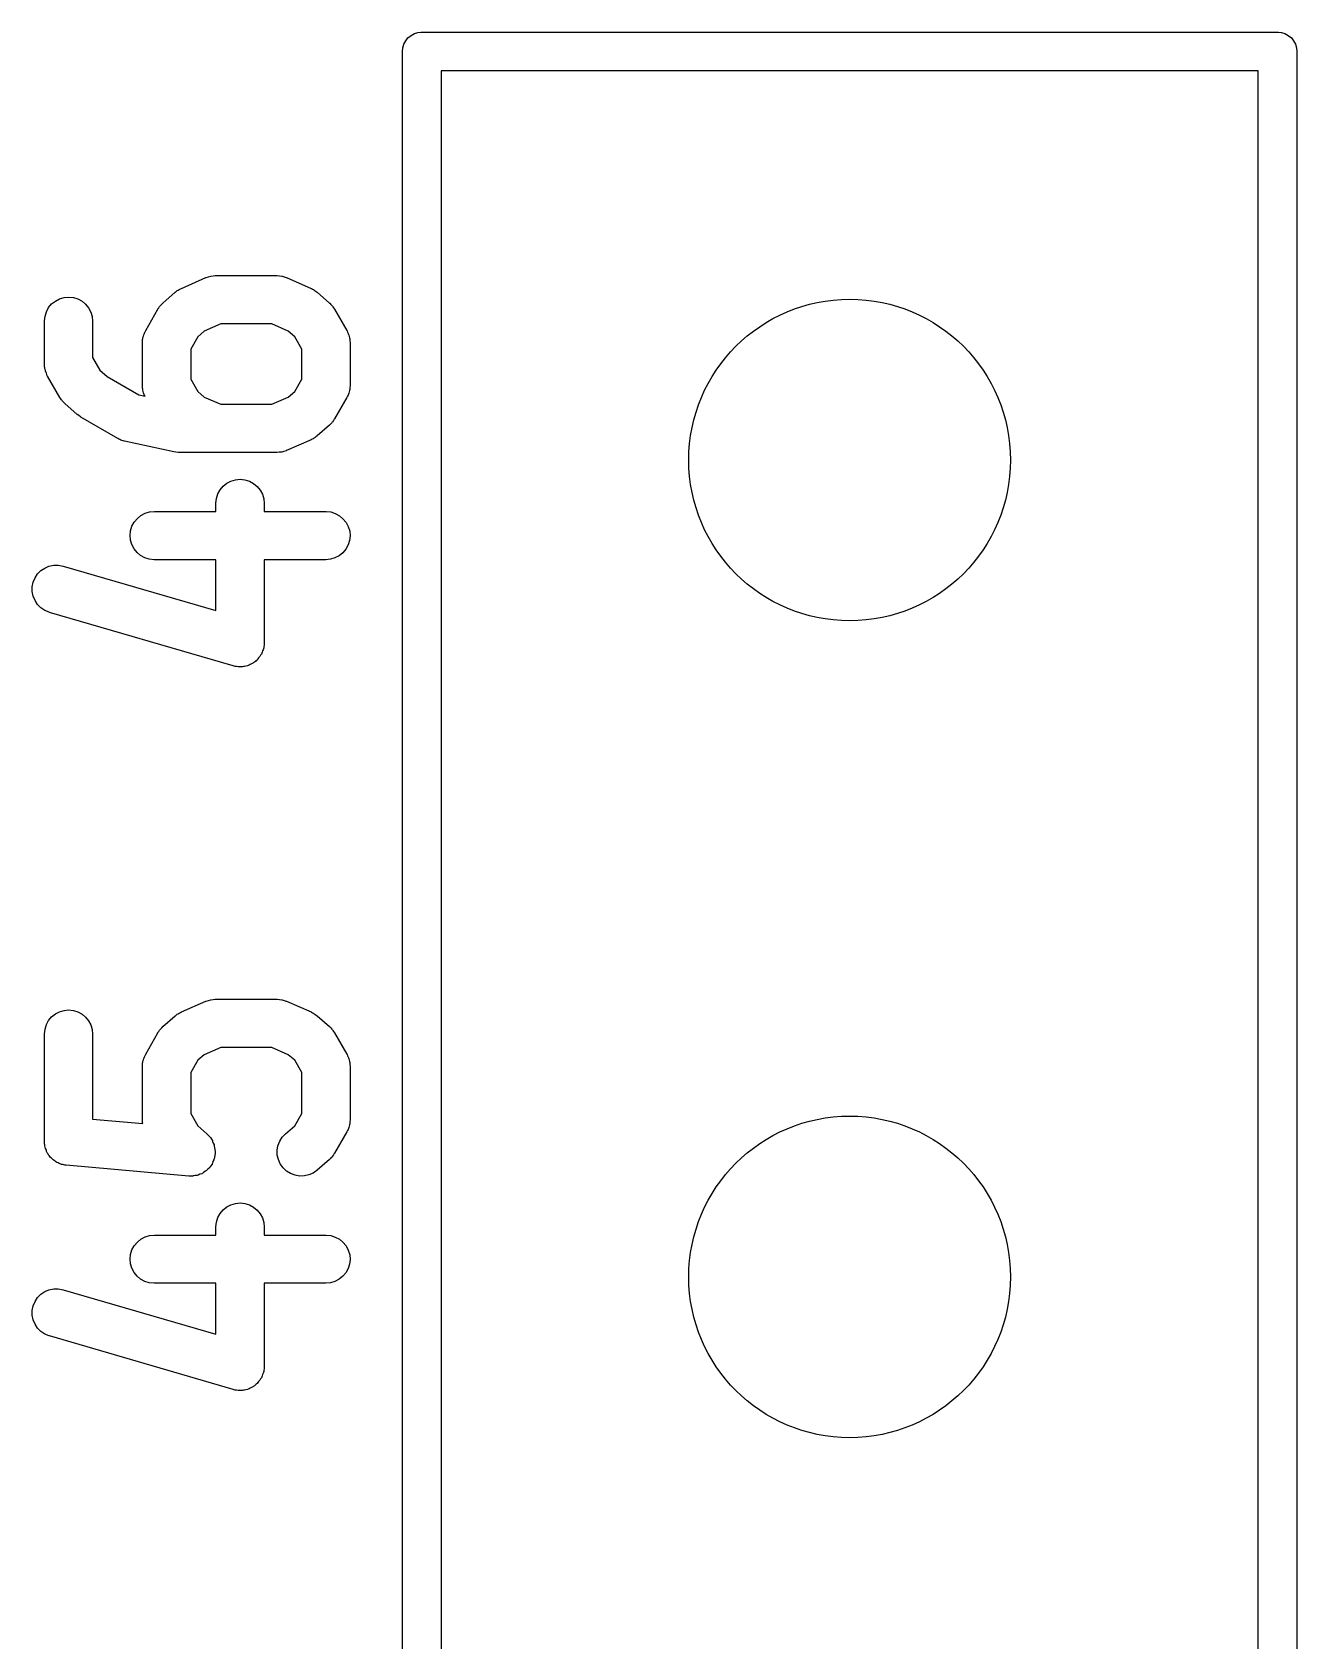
# Model space of a CAD drawing. Extents: x 137.1 to 164.6, y -146.9 to -60.6.
# Drawn here: x 160.7 to 164.63, y -74.89 to -69.88 of the extents above; entities that cross this region are included whole.
import ezdxf

# ---------------------------------------------------------------- set-up
doc = ezdxf.new("R2010")
doc.units = 0
doc.layers.add('BLACK', color=7, linetype='CONTINUOUS')

msp = doc.modelspace()

# ---------------------------------------------------------------- linework, layer by layer
at = {"layer": 'BLACK', "linetype": 'CONTINUOUS'}
for p, q in [((161.851, -69.9332), (161.854, -69.9219)), ((161.854, -69.9219), (161.86, -69.9115)), ((161.86, -69.9115), (161.867, -69.9024)), ((161.867, -69.9024), (161.877, -69.8949)), ((161.877, -69.8949), (161.887, -69.8893)), ((161.887, -69.8893), (161.898, -69.8859)), ((161.898, -69.8859), (161.907, -69.885)), ((161.907, -69.885), (161.91, -69.8847)), ((161.91, -69.8847), (161.913, -69.885)), ((161.913, -69.885), (164.567, -69.885)), ((164.567, -69.885), (164.57, -69.8847)), ((164.57, -69.8847), (164.573, -69.885)), ((164.573, -69.885), (164.573, -69.885)), ((164.573, -69.885), (164.582, -69.8859)), ((164.582, -69.8859), (164.593, -69.8893)), ((164.593, -69.8893), (164.603, -69.8949)), ((164.603, -69.8949), (164.613, -69.9024)), ((164.613, -69.9024), (164.62, -69.9115)), ((164.62, -69.9115), (164.626, -69.9219)), ((164.626, -69.9219), (164.629, -69.9332)), ((161.85, -69.945), (161.851, -69.9332)), ((161.85, -69.9479), (161.85, -69.945)), ((161.85, -123.342), (161.85, -69.9479)), ((164.629, -69.9332), (164.63, -69.945)), ((164.63, -69.945), (164.63, -69.9479)), ((164.63, -69.9479), (164.63, -123.342)), ((161.97, -70.005), (161.97, -123.285)), ((164.51, -70.005), (161.97, -70.005)), ((164.51, -123.285), (164.51, -70.005)), ((161.163, -70.6813), (161.239, -70.648)), ((161.239, -70.648), (161.24, -70.6475)), ((161.24, -70.6473), (161.247, -70.6453)), ((161.24, -70.6475), (161.24, -70.6473)), ((161.24, -70.6475), (161.24, -70.6475)), ((161.247, -70.6453), (161.254, -70.6432)), ((161.254, -70.6431), (161.262, -70.6424)), ((161.254, -70.6432), (161.254, -70.6431)), ((161.254, -70.6432), (161.254, -70.6432)), ((161.262, -70.6424), (161.268, -70.6417)), ((161.268, -70.6417), (161.269, -70.6417)), ((161.269, -70.6417), (161.269, -70.6417)), ((161.269, -70.6417), (161.46, -70.6417)), ((161.46, -70.6417), (161.461, -70.6417)), ((161.461, -70.6417), (161.461, -70.6417)), ((161.461, -70.6417), (161.461, -70.6417)), ((161.461, -70.6417), (161.468, -70.6425)), ((161.468, -70.6425), (161.475, -70.6433)), ((161.475, -70.6433), (161.475, -70.6434)), ((161.475, -70.6434), (161.476, -70.6434)), ((161.476, -70.6434), (161.482, -70.6456)), ((161.482, -70.6456), (161.489, -70.6477)), ((161.489, -70.6477), (161.489, -70.6479)), ((161.489, -70.6479), (161.49, -70.648)), ((161.49, -70.648), (161.566, -70.6813)), ((160.759, -70.7297), (160.771, -70.7206)), ((160.771, -70.7206), (160.784, -70.7138)), ((160.784, -70.7138), (160.798, -70.7097)), ((160.798, -70.7097), (160.812, -70.7083)), ((160.812, -70.7083), (160.827, -70.7099)), ((160.827, -70.7099), (160.841, -70.7142)), ((160.841, -70.7142), (160.854, -70.7212)), ((160.854, -70.7212), (160.865, -70.7305)), ((161.105, -70.7269), (161.143, -70.6936)), ((161.143, -70.6936), (161.144, -70.6929)), ((161.144, -70.6929), (161.147, -70.6908)), ((161.147, -70.6908), (161.15, -70.6884)), ((161.15, -70.6884), (161.153, -70.6866)), ((161.153, -70.6866), (161.156, -70.6845)), ((161.156, -70.6845), (161.16, -70.6831)), ((161.16, -70.6831), (161.163, -70.6813)), ((161.566, -70.6813), (161.567, -70.6817)), ((161.567, -70.6817), (161.57, -70.6835)), ((161.57, -70.6835), (161.573, -70.685)), ((161.573, -70.685), (161.576, -70.6872)), ((161.576, -70.6872), (161.579, -70.689)), ((161.579, -70.689), (161.582, -70.6914)), ((161.582, -70.6914), (161.585, -70.6936)), ((161.585, -70.6936), (161.623, -70.7269)), ((160.737, -70.7823), (160.739, -70.7677)), ((160.739, -70.7677), (160.743, -70.7538)), ((160.743, -70.7538), (160.75, -70.741)), ((160.75, -70.741), (160.759, -70.7297)), ((160.865, -70.7305), (160.874, -70.7418)), ((160.874, -70.7418), (160.881, -70.7548)), ((160.881, -70.7548), (160.885, -70.7688)), ((160.885, -70.7688), (160.887, -70.7833)), ((161.052, -70.8128), (161.09, -70.7461)), ((161.09, -70.7452), (161.093, -70.7415)), ((161.09, -70.7461), (161.09, -70.7452)), ((161.093, -70.7415), (161.095, -70.7376)), ((161.095, -70.7376), (161.097, -70.7356)), ((161.097, -70.7356), (161.099, -70.7334)), ((161.099, -70.7334), (161.102, -70.7303)), ((161.102, -70.7303), (161.105, -70.7269)), ((161.623, -70.7269), (161.624, -70.7276)), ((161.624, -70.7276), (161.627, -70.731)), ((161.627, -70.731), (161.63, -70.7342)), ((161.63, -70.7342), (161.632, -70.7364)), ((161.632, -70.7364), (161.634, -70.7384)), ((161.634, -70.7384), (161.636, -70.7423)), ((161.636, -70.7423), (161.639, -70.7461)), ((161.639, -70.7461), (161.677, -70.8128)), ((160.737, -70.7833), (160.737, -70.7823)), ((160.737, -70.9167), (160.737, -70.7833)), ((160.887, -70.7833), (160.887, -70.8967)), ((161.045, -70.8303), (161.046, -70.8261)), ((161.046, -70.8261), (161.047, -70.8234)), ((161.047, -70.8234), (161.048, -70.8205)), ((161.048, -70.8205), (161.05, -70.8167)), ((161.05, -70.8167), (161.052, -70.8128)), ((161.234, -70.8141), (161.214, -70.8315)), ((161.285, -70.7917), (161.234, -70.8141)), ((161.444, -70.7917), (161.285, -70.7917)), ((161.495, -70.8141), (161.444, -70.7917)), ((161.515, -70.8315), (161.495, -70.8141)), ((161.677, -70.8128), (161.678, -70.8137)), ((161.678, -70.8137), (161.679, -70.8176)), ((161.679, -70.8176), (161.681, -70.8214)), ((161.681, -70.8214), (161.682, -70.8243)), ((161.682, -70.8243), (161.683, -70.8271)), ((161.042, -70.8404), (161.043, -70.8374)), ((161.042, -70.8447), (161.042, -70.8404)), ((161.042, -70.849), (161.042, -70.8447)), ((161.042, -70.85), (161.042, -70.849)), ((161.042, -70.9833), (161.042, -70.85)), ((161.043, -70.8344), (161.045, -70.8303)), ((161.043, -70.8374), (161.043, -70.8344)), ((161.214, -70.8315), (161.192, -70.8699)), ((161.192, -70.8699), (161.192, -70.9634)), ((161.537, -70.8699), (161.515, -70.8315)), ((161.537, -70.9634), (161.537, -70.8699)), ((161.683, -70.8271), (161.684, -70.8313)), ((161.684, -70.8313), (161.685, -70.8354)), ((161.685, -70.8354), (161.686, -70.8385)), ((161.686, -70.8385), (161.686, -70.8415)), ((161.686, -70.8415), (161.686, -70.8457)), ((161.686, -70.8457), (161.687, -70.85)), ((161.687, -70.85), (161.687, -70.9833)), ((160.737, -70.9209), (160.737, -70.9167)), ((160.737, -70.9252), (160.737, -70.9209)), ((160.738, -70.9282), (160.737, -70.9252)), ((160.887, -70.8967), (160.909, -70.9352)), ((160.738, -70.9312), (160.738, -70.9282)), ((160.74, -70.9353), (160.738, -70.9312)), ((160.74, -70.9395), (160.74, -70.9353)), ((160.742, -70.9423), (160.74, -70.9395)), ((160.743, -70.9452), (160.742, -70.9423)), ((160.745, -70.949), (160.743, -70.9452)), ((160.746, -70.953), (160.745, -70.949)), ((160.747, -70.9539), (160.746, -70.953)), ((160.785, -71.0205), (160.747, -70.9539)), ((160.909, -70.9352), (160.932, -70.9555)), ((160.932, -70.9555), (161.03, -71.0126)), ((161.192, -70.9634), (161.214, -71.0019)), ((161.515, -71.0019), (161.537, -70.9634)), ((160.788, -71.0243), (160.785, -71.0205)), ((160.79, -71.0283), (160.788, -71.0243)), ((161.03, -71.0126), (161.05, -71.0169)), ((161.042, -70.9876), (161.042, -70.9833)), ((161.042, -70.9919), (161.042, -70.9876)), ((161.043, -70.9949), (161.042, -70.9919)), ((161.043, -70.9979), (161.043, -70.9949)), ((161.044, -71.002), (161.043, -70.9979)), ((161.045, -71.0062), (161.044, -71.002)), ((161.046, -71.009), (161.045, -71.0062)), ((161.047, -71.0119), (161.046, -71.009)), ((161.049, -71.0157), (161.047, -71.0119)), ((161.05, -71.0169), (161.049, -71.0157)), ((161.214, -71.0019), (161.234, -71.0193)), ((161.234, -71.0193), (161.285, -71.0417)), ((161.444, -71.0417), (161.495, -71.0193)), ((161.495, -71.0193), (161.515, -71.0019)), ((161.677, -71.0205), (161.639, -71.0872)), ((161.679, -71.0166), (161.677, -71.0205)), ((161.681, -71.0129), (161.679, -71.0166)), ((161.682, -71.01), (161.681, -71.0129)), ((161.683, -71.0072), (161.682, -71.01)), ((161.684, -71.003), (161.683, -71.0072)), ((161.685, -70.9989), (161.684, -71.003)), ((161.686, -70.9959), (161.685, -70.9989)), ((161.687, -70.9844), (161.686, -70.9886)), ((161.686, -70.9886), (161.686, -70.9929)), ((161.686, -70.9929), (161.686, -70.9959)), ((161.687, -70.9833), (161.687, -70.9844)), ((160.792, -71.0303), (160.79, -71.0283)), ((160.793, -71.0325), (160.792, -71.0303)), ((160.797, -71.0357), (160.793, -71.0325)), ((160.8, -71.0391), (160.797, -71.0357)), ((160.801, -71.0398), (160.8, -71.0391)), ((160.839, -71.0731), (160.801, -71.0398)), ((160.844, -71.077), (160.839, -71.0731)), ((161.285, -71.0417), (161.444, -71.0417)), ((160.849, -71.0809), (160.844, -71.077)), ((160.85, -71.0814), (160.849, -71.0809)), ((160.965, -71.1481), (160.85, -71.0814)), ((161.623, -71.1064), (161.585, -71.1398)), ((161.626, -71.1031), (161.623, -71.1064)), ((161.63, -71.0999), (161.626, -71.1031)), ((161.631, -71.0978), (161.63, -71.0999)), ((161.633, -71.0958), (161.631, -71.0978)), ((161.636, -71.0918), (161.633, -71.0958)), ((161.638, -71.0881), (161.636, -71.0918)), ((161.639, -71.0872), (161.638, -71.0881)), ((160.968, -71.1497), (160.965, -71.1481)), ((160.971, -71.1517), (160.968, -71.1497)), ((160.975, -71.1528), (160.971, -71.1517)), ((160.978, -71.1542), (160.975, -71.1528)), ((160.982, -71.1551), (160.978, -71.1542)), ((160.985, -71.1564), (160.982, -71.1551)), ((160.986, -71.1566), (160.985, -71.1564)), ((161.139, -71.1899), (160.986, -71.1566)), ((161.566, -71.152), (161.49, -71.1854)), ((161.569, -71.1503), (161.566, -71.152)), ((161.572, -71.1488), (161.569, -71.1503)), ((161.575, -71.1467), (161.572, -71.1488)), ((161.579, -71.1449), (161.575, -71.1467)), ((161.581, -71.1425), (161.579, -71.1449)), ((161.584, -71.1405), (161.581, -71.1425)), ((161.585, -71.1398), (161.584, -71.1405)), ((161.139, -71.19), (161.139, -71.1899)), ((161.146, -71.1908), (161.139, -71.19)), ((161.139, -71.19), (161.139, -71.19)), ((161.153, -71.1917), (161.146, -71.1908)), ((161.154, -71.1917), (161.153, -71.1916)), ((161.153, -71.1916), (161.153, -71.1917)), ((161.155, -71.1917), (161.154, -71.1917)), ((161.46, -71.1917), (161.155, -71.1917)), ((161.467, -71.1909), (161.46, -71.1917)), ((161.46, -71.1917), (161.46, -71.1916)), ((161.46, -71.1916), (161.46, -71.1917)), ((161.474, -71.1902), (161.467, -71.1909)), ((161.475, -71.1901), (161.474, -71.1902)), ((161.474, -71.1902), (161.474, -71.1902)), ((161.481, -71.1881), (161.475, -71.1901)), ((161.488, -71.186), (161.481, -71.1881)), ((161.489, -71.1858), (161.488, -71.1859)), ((161.488, -71.1859), (161.488, -71.186)), ((161.49, -71.1854), (161.489, -71.1858)), ((161.317, -71.2805), (161.331, -71.2763)), ((161.331, -71.2763), (161.346, -71.275)), ((161.346, -71.275), (161.36, -71.2765)), ((161.36, -71.2765), (161.374, -71.2809)), ((161.272, -71.3344), (161.276, -71.3205)), ((161.276, -71.3205), (161.283, -71.3076)), ((161.283, -71.3076), (161.293, -71.2964)), ((161.293, -71.2964), (161.304, -71.2872)), ((161.304, -71.2872), (161.317, -71.2805)), ((161.374, -71.2809), (161.387, -71.2878)), ((161.387, -71.2878), (161.398, -71.2972)), ((161.398, -71.2972), (161.408, -71.3085)), ((161.408, -71.3085), (161.415, -71.3214)), ((161.415, -71.3214), (161.419, -71.3354)), ((161.05, -71.3807), (161.064, -71.3764)), ((161.064, -71.3764), (161.079, -71.375)), ((161.079, -71.375), (161.27, -71.375)), ((161.27, -71.349), (161.272, -71.3344)), ((161.27, -71.35), (161.27, -71.349)), ((161.27, -71.375), (161.27, -71.35)), ((161.419, -71.3354), (161.42, -71.35)), ((161.42, -71.35), (161.42, -71.375)), ((161.42, -71.375), (161.612, -71.375)), ((161.612, -71.375), (161.613, -71.375)), ((161.613, -71.375), (161.627, -71.3766)), ((161.627, -71.3766), (161.641, -71.3811)), ((161.005, -71.4349), (161.009, -71.4209)), ((161.009, -71.4209), (161.016, -71.4081)), ((161.016, -71.4081), (161.026, -71.3968)), ((161.026, -71.3968), (161.037, -71.3875)), ((161.037, -71.3875), (161.05, -71.3807)), ((161.641, -71.3811), (161.654, -71.3881)), ((161.654, -71.3881), (161.665, -71.3975)), ((161.665, -71.3975), (161.675, -71.4089)), ((161.675, -71.4089), (161.681, -71.4219)), ((161.681, -71.4219), (161.686, -71.4359)), ((161.004, -71.4495), (161.005, -71.4349)), ((161.005, -71.4641), (161.004, -71.4495)), ((161.009, -71.4781), (161.005, -71.4641)), ((161.685, -71.4651), (161.681, -71.4791)), ((161.687, -71.4505), (161.685, -71.4651)), ((161.686, -71.4359), (161.687, -71.4505)), ((161.016, -71.4911), (161.009, -71.4781)), ((161.025, -71.5025), (161.016, -71.4911)), ((161.036, -71.5119), (161.025, -71.5025)), ((161.049, -71.5189), (161.036, -71.5119)), ((161.063, -71.5234), (161.049, -71.5189)), ((161.078, -71.525), (161.063, -71.5234)), ((161.079, -71.525), (161.078, -71.525)), ((161.27, -71.525), (161.079, -71.525)), ((161.27, -71.6833), (161.27, -71.525)), ((161.612, -71.525), (161.42, -71.525)), ((161.42, -71.525), (161.42, -71.7833)), ((161.626, -71.5236), (161.612, -71.525)), ((161.64, -71.5193), (161.626, -71.5236)), ((161.653, -71.5125), (161.64, -71.5193)), ((161.665, -71.5032), (161.653, -71.5125)), ((161.674, -71.4919), (161.665, -71.5032)), ((161.681, -71.4791), (161.674, -71.4919)), ((160.708, -71.5816), (160.716, -71.5694)), ((160.716, -71.5694), (160.726, -71.559)), ((160.726, -71.559), (160.738, -71.5508)), ((160.738, -71.5508), (160.751, -71.5451)), ((160.751, -71.5451), (160.766, -71.5421)), ((160.766, -71.5421), (160.78, -71.542)), ((160.78, -71.542), (160.795, -71.5447)), ((160.795, -71.5447), (161.27, -71.6833)), ((160.699, -71.6095), (160.702, -71.5952)), ((160.699, -71.6242), (160.699, -71.6095)), ((160.702, -71.6385), (160.699, -71.6242)), ((160.702, -71.5952), (160.708, -71.5816)), ((160.708, -71.652), (160.702, -71.6385)), ((160.716, -71.6642), (160.708, -71.652)), ((160.726, -71.6746), (160.716, -71.6642)), ((160.738, -71.6827), (160.726, -71.6746)), ((160.752, -71.6884), (160.738, -71.6827)), ((160.753, -71.6887), (160.752, -71.6884)), ((161.324, -71.8553), (160.753, -71.6887)), ((161.407, -71.8257), (161.405, -71.828)), ((161.409, -71.822), (161.407, -71.8257)), ((161.412, -71.8184), (161.409, -71.822)), ((161.413, -71.8156), (161.412, -71.8184)), ((161.414, -71.8129), (161.413, -71.8156)), ((161.415, -71.8088), (161.414, -71.8129)), ((161.417, -71.8048), (161.415, -71.8088)), ((161.418, -71.8018), (161.417, -71.8048)), ((161.419, -71.7989), (161.418, -71.8018)), ((161.42, -71.7905), (161.419, -71.7947)), ((161.419, -71.7947), (161.419, -71.7989)), ((161.42, -71.7833), (161.42, -71.7844)), ((161.42, -71.7844), (161.42, -71.7874)), ((161.42, -71.7874), (161.42, -71.7905)), ((161.327, -71.8559), (161.324, -71.8553)), ((161.33, -71.8568), (161.327, -71.8559)), ((161.334, -71.8572), (161.33, -71.8568)), ((161.339, -71.858), (161.334, -71.8572)), ((161.342, -71.858), (161.339, -71.858)), ((161.345, -71.8583), (161.342, -71.858)), ((161.349, -71.8579), (161.345, -71.8583)), ((161.353, -71.8579), (161.349, -71.8579)), ((161.356, -71.8573), (161.353, -71.8579)), ((161.359, -71.857), (161.356, -71.8573)), ((161.363, -71.8558), (161.359, -71.857)), ((161.368, -71.8549), (161.363, -71.8558)), ((161.37, -71.8537), (161.368, -71.8549)), ((161.373, -71.8529), (161.37, -71.8537)), ((161.377, -71.8509), (161.373, -71.8529)), ((161.381, -71.8492), (161.377, -71.8509)), ((161.384, -71.8475), (161.381, -71.8492)), ((161.386, -71.8461), (161.384, -71.8475)), ((161.39, -71.8434), (161.386, -71.8461)), ((161.393, -71.841), (161.39, -71.8434)), ((161.395, -71.8388), (161.393, -71.841)), ((161.398, -71.8369), (161.395, -71.8388)), ((161.4, -71.8336), (161.398, -71.8369)), ((161.403, -71.8306), (161.4, -71.8336)), ((161.405, -71.828), (161.403, -71.8306)), ((160.784, -72.9305), (160.798, -72.9263)), ((160.798, -72.9263), (160.812, -72.925)), ((160.812, -72.925), (160.827, -72.9265)), ((160.827, -72.9265), (160.841, -72.9309)), ((161.163, -72.9313), (161.239, -72.898)), ((161.239, -72.898), (161.24, -72.8975)), ((161.24, -72.8973), (161.247, -72.8953)), ((161.24, -72.8975), (161.24, -72.8973)), ((161.24, -72.8975), (161.24, -72.8975)), ((161.247, -72.8953), (161.254, -72.8932)), ((161.254, -72.8931), (161.262, -72.8924)), ((161.254, -72.8932), (161.254, -72.8931)), ((161.254, -72.8932), (161.254, -72.8932)), ((161.262, -72.8924), (161.268, -72.8917)), ((161.268, -72.8917), (161.269, -72.8917)), ((161.269, -72.8917), (161.269, -72.8917)), ((161.269, -72.8917), (161.46, -72.8917)), ((161.46, -72.8917), (161.461, -72.8917)), ((161.461, -72.8917), (161.461, -72.8917)), ((161.461, -72.8917), (161.461, -72.8917)), ((161.461, -72.8917), (161.468, -72.8925)), ((161.468, -72.8925), (161.475, -72.8933)), ((161.475, -72.8933), (161.475, -72.8934)), ((161.475, -72.8934), (161.476, -72.8934)), ((161.476, -72.8934), (161.482, -72.8956)), ((161.482, -72.8956), (161.489, -72.8977)), ((161.489, -72.8977), (161.489, -72.8979)), ((161.489, -72.8979), (161.49, -72.898)), ((161.49, -72.898), (161.566, -72.9313)), ((160.739, -72.9844), (160.743, -72.9705)), ((160.743, -72.9705), (160.75, -72.9576)), ((160.75, -72.9576), (160.759, -72.9464)), ((160.759, -72.9464), (160.771, -72.9372)), ((160.771, -72.9372), (160.784, -72.9305)), ((160.841, -72.9309), (160.854, -72.9378)), ((160.854, -72.9378), (160.865, -72.9472)), ((160.865, -72.9472), (160.874, -72.9585)), ((160.874, -72.9585), (160.881, -72.9714)), ((160.881, -72.9714), (160.885, -72.9854)), ((161.102, -72.9803), (161.105, -72.9769)), ((161.105, -72.9769), (161.143, -72.9436)), ((161.143, -72.9436), (161.144, -72.9429)), ((161.144, -72.9429), (161.147, -72.9408)), ((161.147, -72.9408), (161.15, -72.9384)), ((161.15, -72.9384), (161.153, -72.9366)), ((161.153, -72.9366), (161.156, -72.9345)), ((161.156, -72.9345), (161.16, -72.9331)), ((161.16, -72.9331), (161.163, -72.9313)), ((161.566, -72.9313), (161.567, -72.9317)), ((161.567, -72.9317), (161.57, -72.9335)), ((161.57, -72.9335), (161.573, -72.935)), ((161.573, -72.935), (161.576, -72.9372)), ((161.576, -72.9372), (161.579, -72.939)), ((161.579, -72.939), (161.582, -72.9414)), ((161.582, -72.9414), (161.585, -72.9436)), ((161.585, -72.9436), (161.623, -72.9769)), ((161.623, -72.9769), (161.624, -72.9776)), ((160.737, -72.999), (160.739, -72.9844)), ((160.737, -73), (160.737, -72.999)), ((160.737, -73.3333), (160.737, -73)), ((160.885, -72.9854), (160.887, -73)), ((160.887, -73), (160.887, -73.2646)), ((161.052, -73.0628), (161.09, -72.9961)), ((161.09, -72.9952), (161.093, -72.9915)), ((161.09, -72.9961), (161.09, -72.9952)), ((161.093, -72.9915), (161.095, -72.9876)), ((161.095, -72.9876), (161.097, -72.9856)), ((161.097, -72.9856), (161.099, -72.9834)), ((161.099, -72.9834), (161.102, -72.9803)), ((161.624, -72.9776), (161.627, -72.981)), ((161.627, -72.981), (161.63, -72.9842)), ((161.63, -72.9842), (161.632, -72.9864)), ((161.632, -72.9864), (161.634, -72.9884)), ((161.634, -72.9884), (161.636, -72.9923)), ((161.636, -72.9923), (161.639, -72.9961)), ((161.639, -72.9961), (161.677, -73.0628)), ((161.045, -73.0803), (161.046, -73.0761)), ((161.046, -73.0761), (161.047, -73.0734)), ((161.047, -73.0734), (161.048, -73.0705)), ((161.048, -73.0705), (161.05, -73.0667)), ((161.05, -73.0667), (161.052, -73.0628)), ((161.234, -73.0641), (161.214, -73.0815)), ((161.285, -73.0417), (161.234, -73.0641)), ((161.444, -73.0417), (161.285, -73.0417)), ((161.495, -73.0641), (161.444, -73.0417)), ((161.515, -73.0815), (161.495, -73.0641)), ((161.677, -73.0628), (161.678, -73.0637)), ((161.678, -73.0637), (161.679, -73.0676)), ((161.679, -73.0676), (161.681, -73.0714)), ((161.681, -73.0714), (161.682, -73.0743)), ((161.682, -73.0743), (161.683, -73.0771)), ((161.683, -73.0771), (161.684, -73.0813)), ((161.042, -73.0904), (161.043, -73.0874)), ((161.042, -73.0947), (161.042, -73.0904)), ((161.042, -73.099), (161.042, -73.0947)), ((161.042, -73.1), (161.042, -73.099)), ((161.042, -73.2667), (161.042, -73.1)), ((161.043, -73.0844), (161.045, -73.0803)), ((161.043, -73.0874), (161.043, -73.0844)), ((161.214, -73.0815), (161.192, -73.1199)), ((161.192, -73.1199), (161.192, -73.2467)), ((161.537, -73.1199), (161.515, -73.0815)), ((161.537, -73.2467), (161.537, -73.1199)), ((161.684, -73.0813), (161.685, -73.0854)), ((161.685, -73.0854), (161.686, -73.0885)), ((161.686, -73.0885), (161.686, -73.0915)), ((161.686, -73.0915), (161.686, -73.0957)), ((161.686, -73.0957), (161.687, -73.1)), ((161.687, -73.1), (161.687, -73.2667)), ((160.887, -73.2646), (161.043, -73.2782)), ((161.042, -73.2709), (161.042, -73.2667)), ((161.042, -73.2752), (161.042, -73.2709)), ((161.043, -73.2782), (161.042, -73.2752)), ((161.192, -73.2467), (161.214, -73.2852)), ((161.515, -73.2852), (161.537, -73.2467)), ((161.687, -73.2677), (161.686, -73.272)), ((161.686, -73.272), (161.686, -73.2763)), ((161.686, -73.2763), (161.686, -73.2792)), ((161.687, -73.2667), (161.687, -73.2677)), ((161.043, -73.2782), (161.043, -73.2782)), ((161.214, -73.2852), (161.242, -73.3102)), ((161.242, -73.3102), (161.243, -73.3109)), ((161.243, -73.3109), (161.247, -73.3151)), ((161.247, -73.3151), (161.251, -73.3191)), ((161.251, -73.3191), (161.252, -73.3205)), ((161.252, -73.3205), (161.253, -73.3217)), ((161.253, -73.3217), (161.256, -73.3265)), ((161.256, -73.3265), (161.259, -73.3312)), ((161.469, -73.3333), (161.476, -73.3209)), ((161.476, -73.3209), (161.486, -73.3102)), ((161.486, -73.3102), (161.515, -73.2852)), ((161.677, -73.3039), (161.639, -73.3705)), ((161.679, -73.3), (161.677, -73.3039)), ((161.681, -73.2962), (161.679, -73.3)), ((161.682, -73.2933), (161.681, -73.2962)), ((161.683, -73.2905), (161.682, -73.2933)), ((161.684, -73.2863), (161.683, -73.2905)), ((161.685, -73.2823), (161.684, -73.2863)), ((161.686, -73.2792), (161.685, -73.2823)), ((160.737, -73.3371), (160.737, -73.3333)), ((160.737, -73.3409), (160.737, -73.3371)), ((160.738, -73.3444), (160.737, -73.3409)), ((160.738, -73.3479), (160.738, -73.3444)), ((160.739, -73.3515), (160.738, -73.3479)), ((160.74, -73.3553), (160.739, -73.3515)), ((160.742, -73.3585), (160.74, -73.3553)), ((160.743, -73.3619), (160.742, -73.3585)), ((160.744, -73.3653), (160.743, -73.3619)), ((160.746, -73.3688), (160.744, -73.3653)), ((160.748, -73.3717), (160.746, -73.3688)), ((160.749, -73.3748), (160.748, -73.3717)), ((160.752, -73.3778), (160.749, -73.3748)), ((161.259, -73.3312), (161.26, -73.3328)), ((161.26, -73.3328), (161.26, -73.3342)), ((161.26, -73.3342), (161.262, -73.3395)), ((161.262, -73.3395), (161.265, -73.3447)), ((161.265, -73.3447), (161.265, -73.3464)), ((161.265, -73.3464), (161.265, -73.348)), ((161.265, -73.348), (161.266, -73.3535)), ((161.266, -73.3535), (161.267, -73.3591)), ((161.267, -73.3771), (161.266, -73.3825)), ((161.267, -73.3591), (161.267, -73.3608)), ((161.267, -73.3608), (161.268, -73.3625)), ((161.268, -73.3737), (161.267, -73.3754)), ((161.267, -73.3754), (161.267, -73.3771)), ((161.268, -73.3625), (161.268, -73.3681)), ((161.268, -73.3681), (161.268, -73.3737)), ((161.461, -73.3614), (161.463, -73.347)), ((161.461, -73.376), (161.461, -73.3614)), ((161.465, -73.3903), (161.461, -73.376)), ((161.463, -73.347), (161.469, -73.3333)), ((161.636, -73.3752), (161.633, -73.3791)), ((161.638, -73.3714), (161.636, -73.3752)), ((161.639, -73.3705), (161.638, -73.3714)), ((160.754, -73.3809), (160.752, -73.3778)), ((160.756, -73.3834), (160.754, -73.3809)), ((160.759, -73.3862), (160.756, -73.3834)), ((160.762, -73.3886), (160.759, -73.3862)), ((160.764, -73.3913), (160.762, -73.3886)), ((160.767, -73.3933), (160.764, -73.3913)), ((160.77, -73.3955), (160.767, -73.3933)), ((160.773, -73.3973), (160.77, -73.3955)), ((160.776, -73.3994), (160.773, -73.3973)), ((160.78, -73.4008), (160.776, -73.3994)), ((160.783, -73.4025), (160.78, -73.4008)), ((160.786, -73.4036), (160.783, -73.4025)), ((160.79, -73.4051), (160.786, -73.4036)), ((160.793, -73.4058), (160.79, -73.4051)), ((160.797, -73.4068), (160.793, -73.4058)), ((160.801, -73.4072), (160.797, -73.4068)), ((160.804, -73.4079), (160.801, -73.4072)), ((160.805, -73.408), (160.804, -73.4079)), ((161.186, -73.4414), (160.805, -73.408)), ((161.238, -73.4264), (161.233, -73.4293)), ((161.239, -73.4252), (161.238, -73.4264)), ((161.241, -73.4243), (161.239, -73.4252)), ((161.245, -73.4203), (161.241, -73.4243)), ((161.249, -73.4164), (161.245, -73.4203)), ((161.25, -73.4151), (161.249, -73.4164)), ((161.251, -73.4139), (161.25, -73.4151)), ((161.254, -73.4092), (161.251, -73.4139)), ((161.258, -73.4046), (161.254, -73.4092)), ((161.259, -73.4016), (161.258, -73.4031)), ((161.258, -73.4031), (161.258, -73.4046)), ((161.261, -73.3964), (161.259, -73.4016)), ((161.264, -73.3913), (161.261, -73.3964)), ((161.265, -73.3881), (161.264, -73.3897)), ((161.264, -73.3897), (161.264, -73.3913)), ((161.266, -73.3825), (161.265, -73.3881)), ((161.47, -73.4037), (161.465, -73.3903)), ((161.479, -73.4157), (161.47, -73.4037)), ((161.49, -73.4258), (161.479, -73.4157)), ((161.502, -73.4336), (161.49, -73.4258)), ((161.584, -73.4238), (161.572, -73.4321)), ((161.585, -73.4231), (161.584, -73.4238)), ((161.623, -73.3898), (161.585, -73.4231)), ((161.626, -73.3864), (161.623, -73.3898)), ((161.63, -73.3833), (161.626, -73.3864)), ((161.631, -73.3811), (161.63, -73.3833)), ((161.633, -73.3791), (161.631, -73.3811)), ((161.192, -73.4413), (161.186, -73.4414)), ((161.198, -73.4415), (161.192, -73.4413)), ((161.199, -73.4412), (161.198, -73.4415)), ((161.201, -73.4412), (161.199, -73.4412)), ((161.206, -73.4401), (161.201, -73.4412)), ((161.212, -73.4392), (161.206, -73.4401)), ((161.214, -73.4386), (161.212, -73.4392)), ((161.215, -73.4382), (161.214, -73.4386)), ((161.22, -73.436), (161.215, -73.4382)), ((161.226, -73.4341), (161.22, -73.436)), ((161.227, -73.4332), (161.226, -73.4341)), ((161.229, -73.4325), (161.227, -73.4332)), ((161.233, -73.4293), (161.229, -73.4325)), ((161.516, -73.4389), (161.502, -73.4336)), ((161.53, -73.4414), (161.516, -73.4389)), ((161.545, -73.4411), (161.53, -73.4414)), ((161.559, -73.438), (161.545, -73.4411)), ((161.572, -73.4321), (161.559, -73.438)), ((161.317, -73.5305), (161.331, -73.5263)), ((161.331, -73.5263), (161.346, -73.525)), ((161.346, -73.525), (161.36, -73.5265)), ((161.36, -73.5265), (161.374, -73.5309)), ((161.272, -73.5844), (161.276, -73.5705)), ((161.276, -73.5705), (161.283, -73.5576)), ((161.283, -73.5576), (161.293, -73.5464)), ((161.293, -73.5464), (161.304, -73.5372)), ((161.304, -73.5372), (161.317, -73.5305)), ((161.374, -73.5309), (161.387, -73.5378)), ((161.387, -73.5378), (161.398, -73.5472)), ((161.398, -73.5472), (161.408, -73.5585)), ((161.408, -73.5585), (161.415, -73.5714)), ((161.415, -73.5714), (161.419, -73.5854)), ((161.05, -73.6307), (161.064, -73.6264)), ((161.064, -73.6264), (161.079, -73.625)), ((161.079, -73.625), (161.27, -73.625)), ((161.27, -73.599), (161.272, -73.5844)), ((161.27, -73.6), (161.27, -73.599)), ((161.27, -73.625), (161.27, -73.6)), ((161.419, -73.5854), (161.42, -73.6)), ((161.42, -73.6), (161.42, -73.625)), ((161.42, -73.625), (161.612, -73.625)), ((161.612, -73.625), (161.613, -73.625)), ((161.613, -73.625), (161.627, -73.6266)), ((161.627, -73.6266), (161.641, -73.6311)), ((161.005, -73.6849), (161.009, -73.6709)), ((161.009, -73.6709), (161.016, -73.6581)), ((161.016, -73.6581), (161.026, -73.6468)), ((161.026, -73.6468), (161.037, -73.6375)), ((161.037, -73.6375), (161.05, -73.6307)), ((161.641, -73.6311), (161.654, -73.6381)), ((161.654, -73.6381), (161.665, -73.6475)), ((161.665, -73.6475), (161.675, -73.6589)), ((161.675, -73.6589), (161.681, -73.6719)), ((161.681, -73.6719), (161.686, -73.6859)), ((161.004, -73.6995), (161.005, -73.6849)), ((161.005, -73.7141), (161.004, -73.6995)), ((161.009, -73.7281), (161.005, -73.7141)), ((161.685, -73.7151), (161.681, -73.7291)), ((161.687, -73.7005), (161.685, -73.7151)), ((161.686, -73.6859), (161.687, -73.7005)), ((161.016, -73.7411), (161.009, -73.7281)), ((161.025, -73.7525), (161.016, -73.7411)), ((161.036, -73.7619), (161.025, -73.7525)), ((161.049, -73.7689), (161.036, -73.7619)), ((161.063, -73.7734), (161.049, -73.7689)), ((161.078, -73.775), (161.063, -73.7734)), ((161.079, -73.775), (161.078, -73.775)), ((161.27, -73.775), (161.079, -73.775)), ((161.27, -73.9333), (161.27, -73.775)), ((161.612, -73.775), (161.42, -73.775)), ((161.42, -73.775), (161.42, -74.0333)), ((161.626, -73.7736), (161.612, -73.775)), ((161.64, -73.7693), (161.626, -73.7736)), ((161.653, -73.7625), (161.64, -73.7693)), ((161.665, -73.7532), (161.653, -73.7625)), ((161.674, -73.7419), (161.665, -73.7532)), ((161.681, -73.7291), (161.674, -73.7419)), ((160.708, -73.8316), (160.716, -73.8194)), ((160.716, -73.8194), (160.726, -73.809)), ((160.726, -73.809), (160.738, -73.8008)), ((160.738, -73.8008), (160.751, -73.7951)), ((160.751, -73.7951), (160.766, -73.7921)), ((160.766, -73.7921), (160.78, -73.792)), ((160.78, -73.792), (160.795, -73.7947)), ((160.795, -73.7947), (161.27, -73.9333)), ((160.699, -73.8595), (160.702, -73.8452)), ((160.699, -73.8742), (160.699, -73.8595)), ((160.702, -73.8885), (160.699, -73.8742)), ((160.702, -73.8452), (160.708, -73.8316)), ((160.708, -73.902), (160.702, -73.8885)), ((160.716, -73.9142), (160.708, -73.902)), ((160.726, -73.9246), (160.716, -73.9142)), ((160.738, -73.9327), (160.726, -73.9246)), ((160.752, -73.9384), (160.738, -73.9327)), ((160.753, -73.9387), (160.752, -73.9384)), ((161.324, -74.1053), (160.753, -73.9387)), ((161.407, -74.0757), (161.405, -74.078)), ((161.409, -74.072), (161.407, -74.0757)), ((161.412, -74.0684), (161.409, -74.072)), ((161.413, -74.0656), (161.412, -74.0684)), ((161.414, -74.0629), (161.413, -74.0656)), ((161.415, -74.0588), (161.414, -74.0629)), ((161.417, -74.0548), (161.415, -74.0588)), ((161.418, -74.0518), (161.417, -74.0548)), ((161.419, -74.0489), (161.418, -74.0518)), ((161.42, -74.0405), (161.419, -74.0447)), ((161.419, -74.0447), (161.419, -74.0489)), ((161.42, -74.0333), (161.42, -74.0344)), ((161.42, -74.0344), (161.42, -74.0374)), ((161.42, -74.0374), (161.42, -74.0405)), ((161.327, -74.1059), (161.324, -74.1053)), ((161.33, -74.1068), (161.327, -74.1059)), ((161.334, -74.1072), (161.33, -74.1068)), ((161.339, -74.108), (161.334, -74.1072)), ((161.342, -74.108), (161.339, -74.108)), ((161.345, -74.1083), (161.342, -74.108)), ((161.349, -74.1079), (161.345, -74.1083)), ((161.353, -74.1079), (161.349, -74.1079)), ((161.356, -74.1073), (161.353, -74.1079)), ((161.359, -74.107), (161.356, -74.1073)), ((161.363, -74.1058), (161.359, -74.107)), ((161.368, -74.1049), (161.363, -74.1058)), ((161.37, -74.1037), (161.368, -74.1049)), ((161.373, -74.1029), (161.37, -74.1037)), ((161.377, -74.1009), (161.373, -74.1029)), ((161.381, -74.0992), (161.377, -74.1009)), ((161.384, -74.0975), (161.381, -74.0992)), ((161.386, -74.0961), (161.384, -74.0975)), ((161.39, -74.0934), (161.386, -74.0961)), ((161.393, -74.091), (161.39, -74.0934)), ((161.395, -74.0888), (161.393, -74.091)), ((161.398, -74.0869), (161.395, -74.0888)), ((161.4, -74.0836), (161.398, -74.0869)), ((161.403, -74.0806), (161.4, -74.0836)), ((161.405, -74.078), (161.403, -74.0806))]:
    msp.add_line(p, q, dxfattribs=at)
at = {"layer": 'BLACK'}
for centre in [(163.24, -71.215), (163.24, -73.755)]:
    msp.add_circle(centre, 0.5, dxfattribs=at)

doc.saveas('drawing.dxf')
